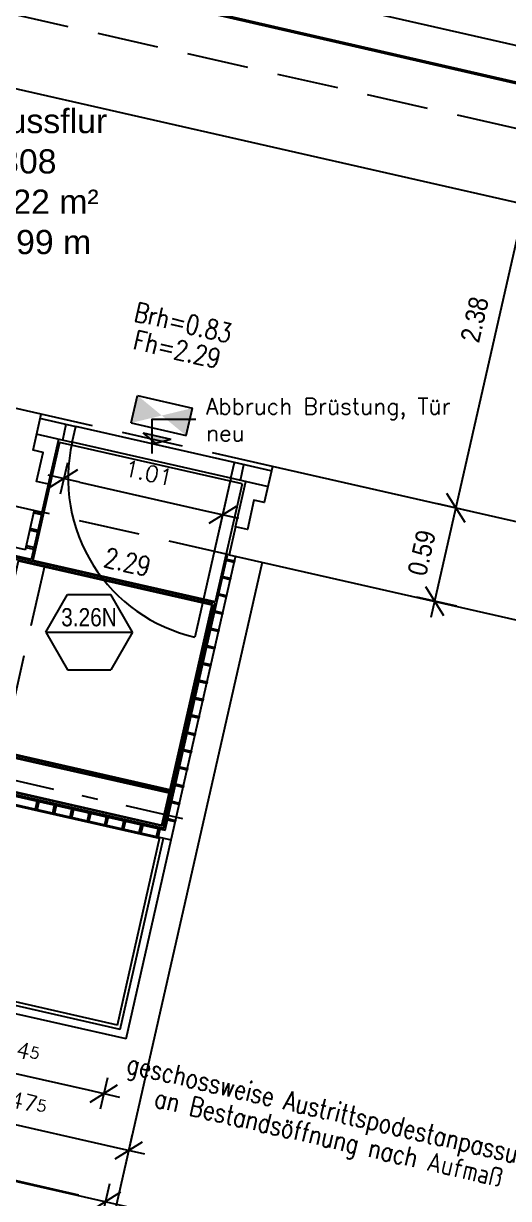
# Model space of a CAD drawing. Header units: metres. Extents: x -364 to -248, y 1030 to 1089.
# Drawn here: x -275.87 to -272.86, y 1051.61 to 1058.89 of the extents above; entities that cross this region are included whole.
import ezdxf
from ezdxf.enums import TextEntityAlignment as Align

# ---------------------------------------------------------------- set-up
doc = ezdxf.new("R2010")
doc.units = ezdxf.units.M
doc.header["$LTSCALE"] = 0.03
for name, pattern in [('AUSGEZOGEN', [0]), ('GESTRICHELT', [9, 6, -3]), ('STRICHLINIE', [19.05, 12.7, -6.35]), ('STRICHPUNKT', [24, 12, -6, 0, -6])]:
    doc.linetypes.add(name, pattern=pattern)
doc.layers.get('0').update_dxf_attribs({"linetype": 'CONTINUOUS'})
doc.layers.get('Defpoints').update_dxf_attribs({"linetype": 'CONTINUOUS'})
for name, color, linetype in [('A_ACHSEN', 1, 'STRICHPUNKT'), ('A_ansicht', 9, 'CONTINUOUS'), ('A_ansicht_verdeckt', 8, 'STRICHLINIE'), ('A_Bemaßung', 2, 'CONTINUOUS'), ('A_Elektro', 1, 'CONTINUOUS'), ('A_Gitterrost', 3, 'CONTINUOUS'), ('A_höhen', 3, 'CONTINUOUS'), ('A_NR_TÜR', 1, 'CONTINUOUS'), ('A_Stahl', 5, 'CONTINUOUS'), ('A_text', 5, 'CONTINUOUS'), ('A_trockenbau', 2, 'CONTINUOUS'), ('A_Tuernummern', 1, 'CONTINUOUS'), ('A_TXT-TUER', 1, 'CONTINUOUS'), ('A_türen', 9, 'CONTINUOUS'), ('A_verdeckt', 8, 'STRICHLINIE'), ('A_wände', 6, 'CONTINUOUS'), ('CKMA0002', 2, 'CONTINUOUS'), ('E__LEUCHTEN', 6, 'AUSGEZOGEN'), ('E__VERSYS', 2, 'AUSGEZOGEN')]:
    doc.layers.add(name, color=color, linetype=linetype)
doc.styles.add('arial-n', font='ARIALN.TTF')
doc.styles.add('BOLDSIMP_FNT', font='TXT', dxfattribs={"height": 1})
doc.styles.add('NORM', font='simplex.shx', dxfattribs={"width": 0.7, "bigfont": 'bigfont.shx'})
doc.styles.add('SIMPLEX', font='simplex.shx', dxfattribs={"height": 0.1})
doc.styles.get("Standard").update_dxf_attribs({"font": 'ARIAL.TTF', "height": 1})
doc.dimstyles.get("Standard").update_dxf_attribs({"dimtxt": 0.1, "dimasz": 0.1, "dimexe": 0.1, "dimexo": 0, "dimgap": 0.1, "dimtad": 1, "dimdec": 4, "dimrnd": 0.0025, "dimzin": 0, "dimdsep": 46, "dimtxsty": 'SIMPLEX', "dimblk": 'DIMCROSS', "dimblk1": 'DIMCROSS', "dimblk2": 'DIMCROSS', "dimsah": 1, "dimcen": 2.5, "dimdle": 0.05, "dimclrd": 1, "dimclre": 1, "dimclrt": 6, "dimadec": 0, "dimazin": 0, "dimtfac": 1, "dimtdec": 4, "dimtmove": 2, "dimatfit": 3, "dimfxl": 1, "dimtvp": 1, "dimtolj": 1, "dimtzin": 0, "dimarcsym": 0})

# ---------------------------------------------------------------- blocks, each defined once
blk = doc.blocks.new('SLASH1')
at = {"layer": 'A_Bemaßung', "color": 2, "linetype": 'Continuous'}
for p, q in [((0.07663, 0.07663), (-0.07319, -0.07319)), ((0, -0.14068), (0, 0.11466))]:
    blk.add_line(p, q, dxfattribs=at)
blk = doc.blocks.new('DIMCROSS')
at = {"color": 0, "linetype": 'ByBlock'}
blk.add_line((-1, 0), (1, 0), dxfattribs=at)
at = {"linetype": 'ByBlock'}
blk.add_line((-0.707107, -0.707107), (0.707107, 0.707107), dxfattribs=at)
blk = doc.blocks.new('*D53')
at = {"layer": 'CKMA0002', "color": 1, "lineweight": -2}
for p, q in [((-275.5942, 1056.1698), (-275.6385, 1055.9748)), ((-275.5188, 1056.0502), (-274.7289, 1055.871)), ((-274.6092, 1055.9464), (-274.6535, 1055.7514))]:
    blk.add_line(p, q, dxfattribs=at)
at = {"layer": 'Defpoints', "color": 0}
for p in [(-275.5541, 1056.3469), (-274.5691, 1056.1234), (-274.6314, 1055.8489)]:
    blk.add_point(p, dxfattribs=at)
at = {"layer": 'CKMA0002', "color": 1, "lineweight": -2, "xscale": 0.1, "yscale": 0.1, "zscale": 0.1}
for p, rotation in [((-275.6163, 1056.0723), 167.2201868080565), ((-274.6314, 1055.8489), 347.2201868080565)]:
    blk.add_blockref('DIMCROSS', p, dxfattribs=dict(at, rotation=rotation))
at = {"layer": 'CKMA0002', "color": 6, "insert": (-275.0907, 1056.1069), "char_height": 0.1, "attachment_point": 5, "rotation": 347.22019, "style": 'SIMPLEX'}
blk.add_mtext('\\A1;1.01{\\A1\\H0.7x\\S;}', dxfattribs=at)
blk = doc.blocks.new('Tür-Nr')
at = {"layer": 'A_NR_TÜR'}
for p, q in [((-0.0573, -108.8652), (0.0772, -108.6321)), ((0.0772, -108.6321), (0.3468, -108.6321)), ((0.4812, -108.8652), (0.3468, -108.6321)), ((-0.0573, -108.8652), (0.4812, -108.8652)), ((-0.0573, -108.8652), (0.0772, -109.0983)), ((0.4812, -108.8652), (0.3468, -109.0983)), ((0.0772, -109.0983), (0.3468, -109.0983))]:
    blk.add_line(p, q, dxfattribs=at)
at = {"layer": 'A_TXT-TUER', "style": 'arial-n', "flags": 4}
blk.add_attdef('TÜR-NR.', text='', height=0.1129, dxfattribs=at).set_placement((0.2114, -108.7723), align=Align.MIDDLE_CENTER)
at = {"layer": 'A_TXT-TUER', "style": 'NORM', "width": 0.7}
for tag, flags, p in [('BRANDSCHUTZ', 4, (0.2287, -108.9809)), ('DIN', 5, (0.214, -109.1983)), ('ABMESSUNG', 5, (0.214, -109.3327)), ('MATERIAL', 5, (0.214, -109.4671)), ('WANDART', 5, (0.214, -109.6015)), ('ZARGE', 5, (0.214, -109.7359)), ('SCHLOSS', 5, (0.214, -109.8703)), ('BESCHLÄGE', 5, (0.214, -110.0047)), ('SONSTIGES', 5, (0.214, -110.1391))]:
    blk.add_attdef(tag, text='', height=0.0784, dxfattribs=dict(at, flags=flags)).set_placement(p, align=Align.MIDDLE_CENTER)
blk = doc.blocks.new('A$C20DF02DF')
at = {"layer": 'E__VERSYS', "color": 3, "linetype": 'GESTRICHELT', "ltscale": 5, "const_width": 0.02}
blk.add_lwpolyline([(75.0313, 9.9731), (91.8432, 6.114)], dxfattribs=at)
blk = doc.blocks.new('PU1')
at = {"color": 3}
for p, q in [((-118.6, -55.3), (-118.6, 69.7)), ((-118.6, 69.7), (131.4, 69.7)), ((131.4, -55.3), (131.4, 69.7)), ((-118.6, -55.3), (131.4, -55.3)), ((-56.1, -86.6), (68.9, -86.6)), ((6.4, -117.8), (-56.1, -86.6)), ((6.4, -117.8), (68.9, -86.6))]:
    blk.add_line(p, q, dxfattribs=at)
for points in [[(-118.6, 69.7), (-118.6, -55.3), (131.4, -55.3), (131.4, 69.7)], [(68.9, -86.6), (-56.1, -86.6), (6.4, -117.8)]]:
    blk.add_solid(points, dxfattribs=at)
blk = doc.blocks.new('*D173')
at = {"layer": 'CKMA0002', "color": 1, "lineweight": -2}
for p, q in [((-276.4858, 1052.513), (-275.4661, 1052.2817)), ((-275.3464, 1052.3571), (-275.3907, 1052.1621))]:
    blk.add_line(p, q, dxfattribs=at)
at = {"layer": 'Defpoints', "color": 0}
for p in [(-276.1952, 1054.2465), (-274.9693, 1054.0201), (-275.3686, 1052.2596)]:
    blk.add_point(p, dxfattribs=at)
at = {"layer": 'CKMA0002', "color": 1, "lineweight": -2, "xscale": 0.1, "yscale": 0.1, "zscale": 0.1}
for p, rotation in [((-276.5834, 1052.5351), 167.2210969472433), ((-275.3686, 1052.2596), 347.2210969472433)]:
    blk.add_blockref('DIMCROSS', p, dxfattribs=dict(at, rotation=rotation))
at = {"layer": 'CKMA0002', "color": 6, "insert": (-275.9428, 1052.5436), "char_height": 0.1, "attachment_point": 5, "rotation": 347.2211, "style": 'SIMPLEX'}
blk.add_mtext('\\A1;1.24{\\A1\\H0.7x\\S5;}', dxfattribs=at)
blk = doc.blocks.new('*D174')
at = {"layer": 'CKMA0002', "color": 1, "lineweight": -2}
for p, q in [((-276.6298, 1052.3303), (-276.6741, 1052.1353)), ((-276.5544, 1052.2107), (-275.3116, 1051.9288)), ((-275.1919, 1052.0042), (-275.2362, 1051.8091))]:
    blk.add_line(p, q, dxfattribs=at)
at = {"layer": 'Defpoints', "color": 0}
for p in [(-276.3452, 1053.5851), (-274.9073, 1053.259), (-275.214, 1051.9067)]:
    blk.add_point(p, dxfattribs=at)
at = {"layer": 'CKMA0002', "color": 1, "lineweight": -2, "xscale": 0.1, "yscale": 0.1, "zscale": 0.1}
for p, rotation in [((-276.6519, 1052.2328), 167.2210969472433), ((-275.214, 1051.9067), 347.2210969472433)]:
    blk.add_blockref('DIMCROSS', p, dxfattribs=dict(at, rotation=rotation))
at = {"layer": 'CKMA0002', "color": 6, "insert": (-275.8998, 1052.216), "char_height": 0.1, "attachment_point": 5, "rotation": 347.2211, "style": 'SIMPLEX'}
blk.add_mtext('\\A1;1.47{\\A1\\H0.7x\\S5;}', dxfattribs=at)

msp = doc.modelspace()

# ---------------------------------------------------------------- linework, layer by layer
at = {"layer": 'A_ACHSEN'}
msp.add_line((-274.87846, 1053.96338), (-280.84903, 1055.31755), dxfattribs=at)
at = {"layer": 'A_ansicht'}
for p, q in [((-275.8549, 1055.63066), (-280.11251, 1056.59632)), ((-275.8172, 1055.57084), (-280.07481, 1056.53649)), ((-275.8549, 1055.63066), (-275.80071, 1055.86959)), ((-275.8172, 1055.57084), (-275.75172, 1055.85848)), ((-275.23044, 1052.5974), (-280.73626, 1053.84616)), ((-275.26814, 1052.65722), (-274.99924, 1053.84324)), ((-275.23044, 1052.5974), (-274.95047, 1053.83218)), ((-275.26814, 1052.65722), (-277.88623, 1053.25102))]:
    msp.add_line(p, q, dxfattribs=at)
at = {"layer": 'A_ansicht', "color": 2}
for p, q in [((-274.67845, 1055.30231), (-280.06727, 1056.52453)), ((-274.69281, 1055.29326), (-280.05822, 1056.51017)), ((-274.9578, 1054.12493), (-280.3232, 1055.34185)), ((-274.95514, 1054.13664), (-280.32054, 1055.35355)), ((-275.00469, 1053.91819), (-274.69281, 1055.29326)), ((-274.99564, 1053.90383), (-274.67845, 1055.30231)), ((-275.0224, 1053.84017), (-280.38779, 1055.05707)), ((-276.20801, 1054.1788), (-274.99564, 1053.90383)), ((-276.20535, 1054.19051), (-275.00469, 1053.91819)), ((-275.28473, 1052.68354), (-280.65012, 1053.90045)), ((-275.28473, 1052.68354), (-275.0206, 1053.84809)), ((-275.52381, 1051.62936), (-280.88921, 1052.84628))]:
    msp.add_line(p, q, dxfattribs=at)
at = {"layer": 'A_ansicht', "color": 1}
for p, q in [((-274.55802, 1056.1722), (-275.543, 1056.39561)), ((-274.58014, 1056.07467), (-275.56512, 1056.29809)), ((-274.98817, 1053.892), (-274.60147, 1055.59759)), ((-274.95047, 1053.83218), (-274.55271, 1055.58653)), ((-276.21019, 1054.16916), (-274.98817, 1053.892)), ((-276.22125, 1054.1204), (-274.95047, 1053.83218))]:
    msp.add_line(p, q, dxfattribs=at)
at = {"layer": 'A_ansicht_verdeckt', "linetype": 'STRICHLINIE'}
msp.add_line((-275.73744, 1055.53019), (-276.04931, 1054.15512), dxfattribs=at)
at = {"layer": 'A_Bemaßung', "linetype": 'Continuous'}
for p, q in [((-273.33865, 1055.21376), (-270.89294, 1065.99601)), ((-285.87111, 1060.74805), (-268.46429, 1056.79971)), ((-287.26914, 1054.2909), (-269.92563, 1050.35692))]:
    msp.add_line(p, q, dxfattribs=at)
at = {"layer": 'A_Gitterrost'}
for p, q in [((-275.64264, 1056.29529), (-275.80856, 1055.56375)), ((-274.51142, 1056.03873), (-275.64262, 1056.29531)), ((-274.51143, 1056.03872), (-274.67735, 1055.30718)), ((-274.67735, 1055.30718), (-275.80856, 1055.56375))]:
    msp.add_line(p, q, dxfattribs=at)
for points in [[(-274.95891, 1054.14262), (-276.15714, 1054.41438), (-275.89702, 1055.56125), (-274.69879, 1055.28949)], [(-276.18766, 1054.19162), (-275.00846, 1053.92417), (-274.96378, 1054.12116), (-276.14298, 1054.38861)]]:
    msp.add_lwpolyline(points, close=True, dxfattribs=at)
at = {"layer": 'A_Stahl'}
for p, q in [((-275.76727, 1056.44648), (-275.543, 1056.39561)), ((-275.62363, 1056.31136), (-275.60151, 1056.40889)), ((-275.56512, 1056.29809), (-275.543, 1056.39561)), ((-275.78938, 1056.34896), (-275.56512, 1056.29809)), ((-274.58014, 1056.07467), (-274.55802, 1056.1722)), ((-274.33378, 1056.12133), (-274.55802, 1056.1722)), ((-274.52163, 1056.0614), (-274.49951, 1056.15892)), ((-274.35589, 1056.02381), (-274.58014, 1056.07467))]:
    msp.add_line(p, q, dxfattribs=at)
for points in [[(-275.75172, 1055.85848), (-275.80048, 1055.86953), (-275.80269, 1055.85978), (-275.75393, 1055.84872), (-275.75172, 1055.85848)], [(-275.77605, 1055.7512), (-275.82481, 1055.76226), (-275.82702, 1055.75251), (-275.77826, 1055.74145), (-275.77605, 1055.7512)], [(-275.80038, 1055.64392), (-275.84914, 1055.65498), (-275.85135, 1055.64523), (-275.80259, 1055.63417), (-275.80038, 1055.64392)], [(-274.60693, 1055.5732), (-274.55817, 1055.56214), (-274.56038, 1055.55239), (-274.60914, 1055.56345), (-274.60693, 1055.5732)], [(-274.63126, 1055.46592), (-274.5825, 1055.45486), (-274.58471, 1055.44511), (-274.63348, 1055.45617), (-274.63126, 1055.46592)], [(-274.65559, 1055.35865), (-274.60683, 1055.34759), (-274.60904, 1055.33784), (-274.65781, 1055.3489), (-274.65559, 1055.35865)], [(-274.67993, 1055.25137), (-274.63116, 1055.24031), (-274.63338, 1055.23056), (-274.68214, 1055.24162), (-274.67993, 1055.25137)], [(-274.70426, 1055.1441), (-274.65549, 1055.13304), (-274.65771, 1055.12328), (-274.70647, 1055.13434), (-274.70426, 1055.1441)], [(-274.72859, 1055.03682), (-274.67983, 1055.02576), (-274.68204, 1055.01601), (-274.7308, 1055.02707), (-274.72859, 1055.03682)], [(-274.75292, 1054.92955), (-274.70416, 1054.91849), (-274.70637, 1054.90873), (-274.75513, 1054.91979), (-274.75292, 1054.92955)], [(-274.77725, 1054.82227), (-274.72849, 1054.81121), (-274.7307, 1054.80146), (-274.77946, 1054.81252), (-274.77725, 1054.82227)], [(-274.80158, 1054.71499), (-274.75282, 1054.70394), (-274.75503, 1054.69418), (-274.80379, 1054.70524), (-274.80158, 1054.71499)], [(-274.82591, 1054.60772), (-274.77715, 1054.59666), (-274.77936, 1054.58691), (-274.82812, 1054.59797), (-274.82591, 1054.60772)], [(-274.85024, 1054.50044), (-274.80148, 1054.48938), (-274.80369, 1054.47963), (-274.85245, 1054.49069), (-274.85024, 1054.50044)], [(-274.87457, 1054.39317), (-274.82581, 1054.38211), (-274.82802, 1054.37236), (-274.87678, 1054.38342), (-274.87457, 1054.39317)], [(-274.8989, 1054.28589), (-274.85014, 1054.27483), (-274.85235, 1054.26508), (-274.90111, 1054.27614), (-274.8989, 1054.28589)], [(-274.92323, 1054.17862), (-274.87447, 1054.16756), (-274.87668, 1054.15781), (-274.92545, 1054.16887), (-274.92323, 1054.17862)], [(-275.79215, 1054.02308), (-275.78109, 1054.07184), (-275.77134, 1054.06963), (-275.7824, 1054.02086), (-275.79215, 1054.02308)], [(-275.68487, 1053.99875), (-275.67381, 1054.04751), (-275.66406, 1054.0453), (-275.67512, 1053.99653), (-275.68487, 1053.99875)], [(-275.5776, 1053.97441), (-275.56654, 1054.02318), (-275.55679, 1054.02096), (-275.56785, 1053.9722), (-275.5776, 1053.97441)], [(-274.94756, 1054.07134), (-274.8988, 1054.06028), (-274.90101, 1054.05053), (-274.94978, 1054.06159), (-274.94756, 1054.07134)], [(-275.47032, 1053.95008), (-275.45926, 1053.99885), (-275.44951, 1053.99663), (-275.46057, 1053.94787), (-275.47032, 1053.95008)], [(-275.36305, 1053.92575), (-275.35199, 1053.97451), (-275.34224, 1053.9723), (-275.3533, 1053.92354), (-275.36305, 1053.92575)], [(-275.25577, 1053.90142), (-275.24471, 1053.95018), (-275.23496, 1053.94797), (-275.24602, 1053.89921), (-275.25577, 1053.90142)], [(-274.9719, 1053.96407), (-274.92313, 1053.95301), (-274.92535, 1053.94326), (-274.97411, 1053.95431), (-274.9719, 1053.96407)], [(-275.1485, 1053.87709), (-275.13744, 1053.92585), (-275.12769, 1053.92364), (-275.13875, 1053.87488), (-275.1485, 1053.87709)], [(-275.04122, 1053.85276), (-275.03016, 1053.90152), (-275.02041, 1053.89931), (-275.03147, 1053.85055), (-275.04122, 1053.85276)]]:
    msp.add_lwpolyline(points, dxfattribs=at)
at = {"layer": 'A_text', "linetype": 'Continuous'}
msp.add_lwpolyline([(-274.79831, 1056.43838), (-275.07099, 1056.43838), (-275.07099, 1056.22812)], dxfattribs=at)
at = {"layer": 'A_trockenbau'}
for p, q in [((-275.71214, 1056.03701), (-275.64862, 1056.31703)), ((-274.55174, 1055.77386), (-274.48824, 1056.05383))]:
    msp.add_line(p, q, dxfattribs=at)
at = {"layer": 'A_türen', "color": 10}
msp.add_line((-274.58014, 1056.07467), (-274.80356, 1055.08969), dxfattribs=at)
msp.add_arc((-274.58014, 1056.07467), 1.01, 167.220187, 257.220187, dxfattribs=at)
at = {"layer": 'A_verdeckt'}
for p, q in [((-278.75083, 1059.59212), (-272.02213, 1058.06592)), ((-274.32343, 1056.1475), (-275.75692, 1056.47267)), ((-274.59108, 1055.60039), (-275.75159, 1055.86362))]:
    msp.add_line(p, q, dxfattribs=at)
at = {"layer": 'A_wände'}
msp.add_line((-274.38675, 1055.55404), (-275.80182, 1049.31546), dxfattribs=at)
at = {"layer": 'A_wände', "linetype": 'Continuous'}
for points in [[(-271.16017, 1058.747), (-271.21214, 1058.51783), (-271.33403, 1058.5455), (-271.7296, 1057.99948), (-272.02213, 1058.06592), (-271.91154, 1058.55344), (-278.64024, 1060.07975)], [(-278.16471, 1056.59342), (-278.2379, 1056.61001), (-278.27723, 1056.43651), (-275.75159, 1055.86362), (-275.71214, 1056.03701), (-275.78532, 1056.0536), (-275.74436, 1056.23405), (-275.80775, 1056.24844), (-275.75692, 1056.47267), (-278.00959, 1056.98371), (-278.06045, 1056.75938), (-278.12387, 1056.77377), (-278.16471, 1056.59342)], [(-272.14114, 1055.41671), (-272.09027, 1055.64103), (-274.32345, 1056.14757), (-274.3743, 1055.92324), (-274.43771, 1055.93764), (-274.47856, 1055.75727), (-274.55174, 1055.77386), (-274.59108, 1055.60039), (-272.08487, 1055.0319), (-272.04554, 1055.20538), (-272.11868, 1055.22197), (-272.07777, 1055.40233), (-272.14114, 1055.41671)]]:
    msp.add_lwpolyline(points, dxfattribs=at)

# ---------------------------------------------------------------- block references
at = {"layer": 'A_Bemaßung', "color": 7}
for p, rotation in [((-273.18539, 1055.88942), 77.22), ((-273.31653, 1055.31128), 77.22), ((-275.3574, 1051.58899), 347.2200000000001)]:
    msp.add_blockref('SLASH1', p, dxfattribs=dict(at, rotation=rotation))
at = {"layer": 'A_Elektro', "linetype": 'Continuous'}
msp.add_blockref('A$C20DF02DF', (-360.44279, 1051.44521), dxfattribs=at)
at = {"layer": 'A_Tuernummern'}
ref = msp.add_blockref('Tür-Nr', (-275.67191, 1163.98501), dxfattribs=at)
ref.add_attrib('TÜR-NR.', '3.26N', dxfattribs={"layer": 'A_TXT-TUER', "height": 0.112896, "style": 'arial-n'}).set_placement((-275.46056, 1055.21267), align=Align.MIDDLE_CENTER)
at = {"layer": 'E__LEUCHTEN', "color": 7, "linetype": 'Continuous', "ltscale": 5, "xscale": 0.001400000000085581, "yscale": 0.001400000000103319, "zscale": 0.0014, "rotation": 347.0262757124275}
msp.add_blockref('PU1', (-275.02021, 1056.4555), dxfattribs=at)

# ---------------------------------------------------------------- texts
at = {"layer": 'A_Bemaßung', "color": 7, "linetype": 'Continuous', "style": 'BOLDSIMP_FNT', "width": 0.9}
for s, p in [('2.38', (-273.00733, 1056.90045)), ('0.59', (-273.33555, 1055.45342))]:
    msp.add_text(s, height=0.12, rotation=77.2, dxfattribs=at).set_placement(p, align=Align.BOTTOM_LEFT)
at = {"layer": 'A_höhen', "linetype": 'Continuous', "style": 'SIMPLEX', "width": 0.8}
for s, p in [('Brh=0.83', (-274.87635, 1057.03942)), ('Fh=2.29', (-274.91403, 1056.87362)), ('2.29', (-275.22209, 1055.55511))]:
    msp.add_text(s, height=0.12, rotation=346.9, dxfattribs=at).set_placement(p, align=Align.MIDDLE_CENTER)
at = {"layer": 'A_text', "linetype": 'Continuous', "insert": (-276.59402, 1058.36415), "char_height": 0.15, "width": 6.6459, "attachment_point": 1}
msp.add_mtext('Anschlussflur\\P03.91.308\\PF = 48,22 m²\\PU = 42,99 m\\P\\H0.1;RH: 3,23', dxfattribs=at)
at = {"layer": 'A_text', "linetype": 'Continuous', "insert": (-274.73476, 1056.57048), "char_height": 0.1, "width": 1.6830336, "attachment_point": 1, "style": 'SIMPLEX'}
msp.add_mtext('Abbruch Brüstung, Tür neu', dxfattribs=at)
at = {"layer": 'CKMA0002', "style": 'SIMPLEX', "width": 0.8}
for s, p in [('geschossweise Austrittspodestanpassung', (-273.93549, 1052.14843)), ('an Bestandsöffnung nach Aufmaß', (-273.9726, 1051.9848))]:
    msp.add_text(s, height=0.12, rotation=346.9, dxfattribs=at).set_placement(p, align=Align.MIDDLE_CENTER)

# ---------------------------------------------------------------- dimensions: what is measured, and where the dimension line sits
at = {"layer": 'CKMA0002'}
for base, p1, p2, angle, text, override, picture, middle in [((-274.63135, 1055.84888), (-275.55406, 1056.34685), (-274.56908, 1056.12343), 347.220187, '1.01{\\A1\\H0.7x\\S;}', {"dimexo": 0.181526}, '*D53', (-275.09066, 1056.10688)), ((-275.36856, 1052.25959), (-276.19521, 1054.2465), (-274.96926, 1054.02012), 347.221097, '1.24{\\A1\\H0.7x\\S5;}', {"dimexo": 1.705247, "dimse1": 1, "dimtix": 1}, '*D173', (-275.94279, 1052.54364)), ((-275.21404, 1051.90667), (-276.34522, 1053.58511), (-274.90733, 1053.25898), 347.221097, '1.47{\\A1\\H0.7x\\S5;}', {"dimexo": 1.286662, "dimtix": 1}, '*D174', (-275.89981, 1052.21602))]:
    dim = msp.add_linear_dim(base=base, p1=p1, p2=p2, angle=angle, text=text, dimstyle='Standard', override=override, dxfattribs=at)
    dim.commit()
    dim.dimension.update_dxf_attribs({"geometry": picture, "text_midpoint": middle})

doc.saveas('drawing.dxf')
